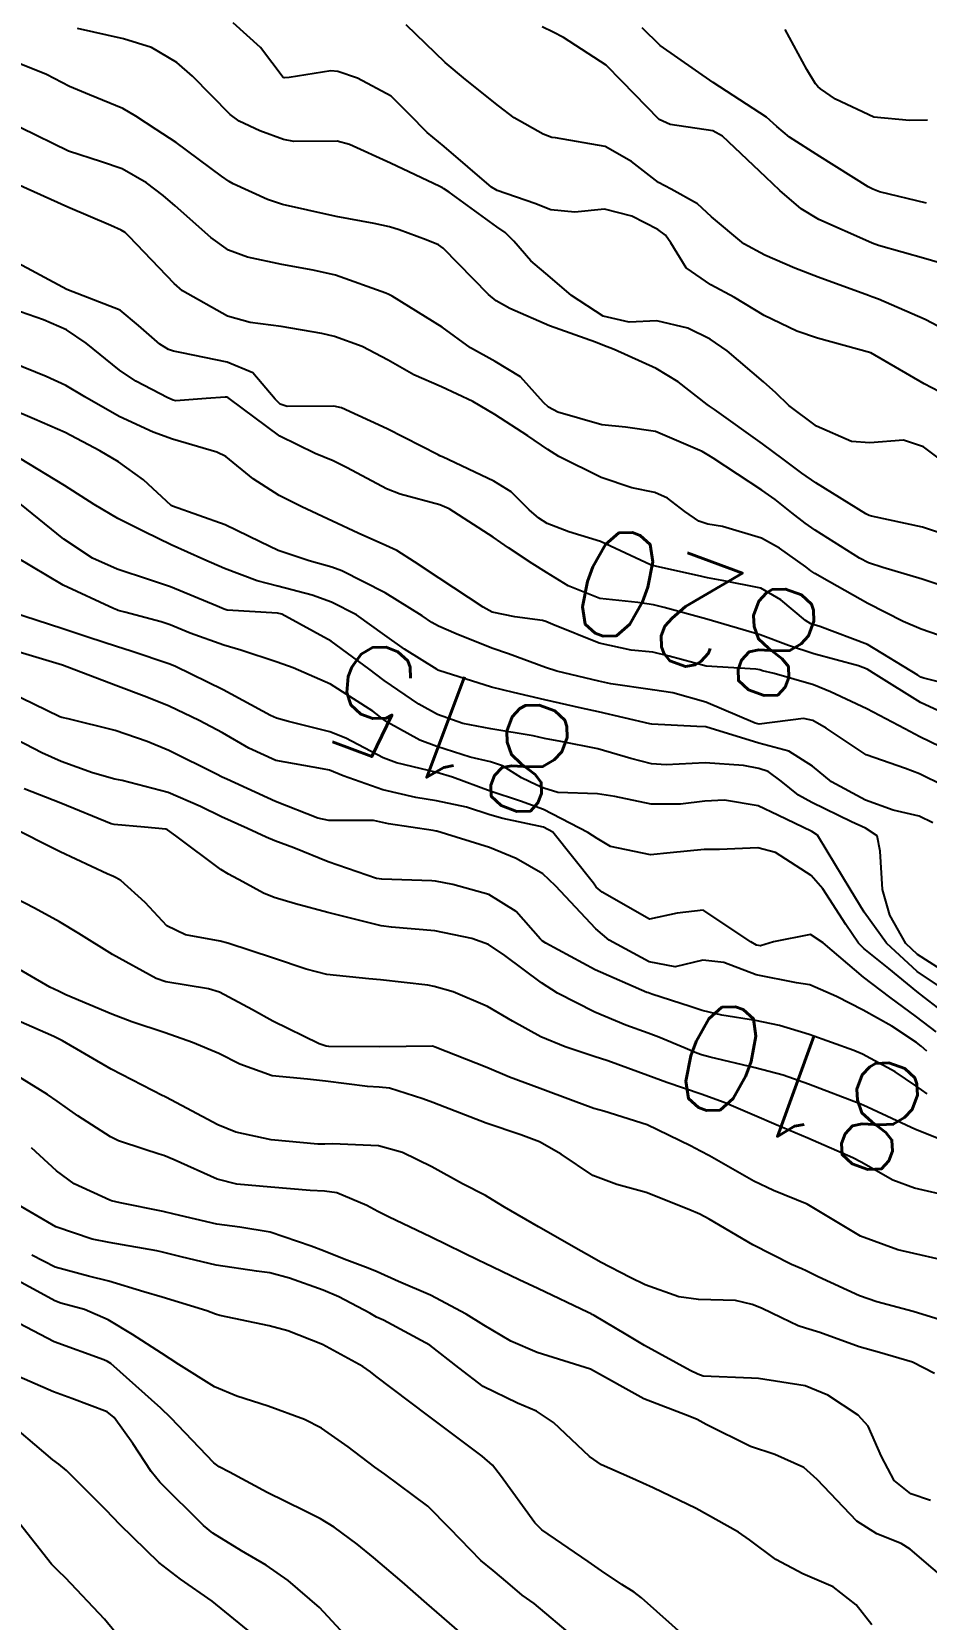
# Model space of a CAD drawing. Header units: metres. Extents: x 307586 to 320046, y 7427249 to 7434250.
# Drawn here: x 319195.5 to 319228.8, y 7429800.1 to 7429859.2 of the extents above; entities that cross this region are included whole.
import ezdxf
from ezdxf.enums import TextEntityAlignment as Align

# ---------------------------------------------------------------- set-up
doc = ezdxf.new("R2010")
doc.units = ezdxf.units.M
doc.header["$MEASUREMENT"] = 0
for name, color, linetype in [('Cotas', 45, 'Continuous'), ('Curvas de Nivel 1m', 11, 'Continuous'), ('Curvas de Nivel 5m', 15, 'Continuous')]:
    doc.layers.add(name, color=color, linetype=linetype)
doc.styles.add('Style-STANDARD', font='STANDARD.shx')

msp = doc.modelspace()

# ---------------------------------------------------------------- linework, layer by layer
at = {"layer": 'Curvas de Nivel 1m', "flags": 128}
for points, elevation in [([(319229.327, 7429845.79), (319228.762, 7429846.093), (319226.773, 7429847.25), (319224.781, 7429847.788), (319224.013, 7429848.053), (319222.793, 7429848.639), (319221.683, 7429849.311), (319220.808, 7429849.785), (319219.89, 7429850.41), (319219.314, 7429851.343), (319219.115, 7429851.635), (319218.828, 7429851.841), (319217.859, 7429852.333), (319216.835, 7429852.603), (319215.729, 7429852.486), (319214.835, 7429852.571), (319214.246, 7429852.808), (319212.842, 7429853.297), (319212.623, 7429853.422), (319210.865, 7429854.928), (319210.227, 7429855.45), (319209.554, 7429856.134), (319208.886, 7429856.805), (319207.633, 7429857.483), (319206.896, 7429857.723), (319206.64, 7429857.749), (319205.083, 7429857.508), (319204.913, 7429857.49), (319204.893, 7429857.489), (319204.86, 7429857.51), (319204.008, 7429858.622), (319202.994, 7429859.539)], 826), ([(319230.266, 7429847.723), (319228.792, 7429848.483), (319227.056, 7429849.247), (319226.804, 7429849.336), (319226.676, 7429849.38), (319224.811, 7429850.067), (319223.932, 7429850.401), (319222.819, 7429850.886), (319222.032, 7429851.308), (319220.833, 7429852.315), (319220.305, 7429852.796), (319219.319, 7429853.343), (319218.847, 7429853.591), (319217.845, 7429854.374), (319216.866, 7429854.932), (319215.007, 7429855.253), (319214.871, 7429855.271), (319214.549, 7429855.395), (319213.469, 7429856.002), (319212.883, 7429856.446), (319211.653, 7429857.432), (319210.902, 7429858.066), (319209.441, 7429859.462)], 827), ([(319229.998, 7429850.395), (319228.818, 7429850.746), (319227.06, 7429851.248), (319226.824, 7429851.338), (319226.678, 7429851.398), (319224.832, 7429852.215), (319224.168, 7429852.611), (319223.38, 7429853.292), (319222.85, 7429853.786), (319221.236, 7429855.316), (319220.875, 7429855.518), (319219.286, 7429855.753), (319218.879, 7429855.938), (319217.483, 7429857.364), (319216.902, 7429857.97), (319215.305, 7429858.998), (319214.92, 7429859.189), (319214.516, 7429859.396)], 828), ([(319228.839, 7429852.822), (319227.098, 7429853.247), (319226.844, 7429853.339), (319226.664, 7429853.433), (319224.862, 7429854.565), (319223.742, 7429855.287), (319223.263, 7429855.68), (319222.88, 7429856.022), (319220.893, 7429857.32), (319218.913, 7429858.701), (319218.248, 7429859.357)], 829), ([(319229.849, 7429840.367), (319228.698, 7429840.745), (319226.792, 7429841.159), (319226.702, 7429841.186), (319226.579, 7429841.251), (319224.714, 7429842.406), (319224.202, 7429842.762), (319223.496, 7429843.288), (319222.731, 7429843.849), (319220.937, 7429845.132), (319220.752, 7429845.259), (319220.67, 7429845.321), (319219.591, 7429846.168), (319218.766, 7429846.661), (319217.201, 7429847.366), (319216.775, 7429847.537), (319216.51, 7429847.64), (319214.786, 7429848.252), (319213.308, 7429848.9), (319212.799, 7429849.186), (319212.52, 7429849.423), (319210.82, 7429851.149), (319210.649, 7429851.271), (319210.185, 7429851.45), (319209.189, 7429851.827), (319208.828, 7429851.939), (319208.246, 7429852.059), (319206.831, 7429852.326), (319205.776, 7429852.558), (319204.835, 7429852.768), (319204.272, 7429852.953), (319203.001, 7429853.538), (319202.844, 7429853.629), (319202.564, 7429853.826), (319200.866, 7429855.077), (319200.123, 7429855.571), (319199.365, 7429856.07), (319198.88, 7429856.345), (319197.633, 7429856.855), (319196.889, 7429857.175), (319196.038, 7429857.619), (319194.897, 7429858.077)], 824), ([(319229.285, 7429838.609), (319228.677, 7429838.81), (319227.212, 7429839.245), (319226.685, 7429839.424), (319226.345, 7429839.595), (319224.697, 7429840.637), (319224.317, 7429840.894), (319223.825, 7429841.283), (319223.2, 7429841.785), (319222.711, 7429842.132), (319220.887, 7429843.318), (319220.724, 7429843.424), (319220.483, 7429843.567), (319218.737, 7429844.311), (319217.622, 7429844.478), (319216.741, 7429844.557), (319215.096, 7429845.038), (319214.75, 7429845.217), (319214.563, 7429845.393), (319213.712, 7429846.355), (319212.768, 7429846.919), (319211.849, 7429847.429), (319210.784, 7429848.201), (319208.919, 7429849.351), (319208.802, 7429849.417), (319208.683, 7429849.471), (319206.809, 7429850.139), (319205.98, 7429850.329), (319204.808, 7429850.534), (319203.529, 7429850.812), (319202.816, 7429851.068), (319202.164, 7429851.547), (319200.835, 7429852.726), (319200.38, 7429853.108), (319199.764, 7429853.576), (319198.851, 7429854.1), (319198.089, 7429854.363), (319196.86, 7429854.764), (319195.082, 7429855.628)], 823), ([(319229.938, 7429836.502), (319228.65, 7429836.942), (319227.975, 7429837.237), (319226.663, 7429837.91), (319225.225, 7429838.714), (319224.679, 7429839.028), (319224.536, 7429839.127), (319224.348, 7429839.275), (319223.362, 7429839.963), (319222.693, 7429840.342), (319221.242, 7429840.77), (319220.698, 7429840.857), (319220.353, 7429840.978), (319219.84, 7429841.333), (319219.19, 7429841.825), (319218.71, 7429842.044), (319217.856, 7429842.214), (319216.715, 7429842.594), (319215.14, 7429843.386), (319214.727, 7429843.647), (319213.98, 7429844.156), (319212.746, 7429844.953), (319211.932, 7429845.428), (319210.758, 7429845.975), (319209.733, 7429846.426), (319208.768, 7429846.97), (319207.801, 7429847.48), (319206.778, 7429847.856), (319206.303, 7429847.969), (319204.78, 7429848.221), (319203.632, 7429848.378), (319202.784, 7429848.617), (319201.112, 7429849.557), (319200.797, 7429849.827), (319199.121, 7429851.586), (319198.965, 7429851.728), (319198.825, 7429851.818), (319198.434, 7429851.987), (319196.834, 7429852.677), (319194.935, 7429853.536)], 822), ([(319230.625, 7429834.649), (319228.742, 7429835.117), (319228.632, 7429835.164), (319228.523, 7429835.231), (319226.644, 7429836.379), (319224.867, 7429837.052), (319224.651, 7429837.11), (319224.53, 7429837.15), (319224.328, 7429837.275), (319223.419, 7429838.043), (319222.671, 7429838.481), (319221.228, 7429838.761), (319220.676, 7429838.862), (319220.304, 7429838.952), (319218.682, 7429839.31), (319218.56, 7429839.351), (319216.691, 7429840.219), (319215.506, 7429840.57), (319214.698, 7429840.887), (319214.385, 7429841.08), (319214.035, 7429841.4), (319213.365, 7429842.066), (319212.713, 7429842.463), (319210.797, 7429843.364), (319210.723, 7429843.4), (319210.694, 7429843.411), (319210.636, 7429843.441), (319208.737, 7429844.416), (319207.039, 7429845.196), (319206.749, 7429845.254), (319205.008, 7429845.248), (319204.75, 7429845.327), (319204.558, 7429845.513), (319203.734, 7429846.497), (319202.766, 7429846.896), (319201.085, 7429847.241), (319200.77, 7429847.303), (319200.581, 7429847.373), (319200.264, 7429847.568), (319199.466, 7429848.266), (319198.785, 7429848.83), (319196.793, 7429849.61), (319194.809, 7429850.669)], 821), ([(319229.756, 7429832.374), (319228.6, 7429832.942), (319228.031, 7429833.236), (319226.614, 7429833.978), (319225.269, 7429834.618), (319224.627, 7429834.874), (319223.165, 7429835.292), (319222.734, 7429835.399), (319222.634, 7429835.431), (319222.476, 7429835.46), (319220.635, 7429835.575), (319219.246, 7429835.948), (319218.64, 7429836.092), (319217.836, 7429836.163), (319216.643, 7429836.425), (319214.912, 7429837.126), (319214.651, 7429837.237), (319214.525, 7429837.266), (319213.502, 7429837.407), (319212.655, 7429837.58), (319212.318, 7429837.764), (319210.674, 7429838.848), (319209.761, 7429839.454), (319209.099, 7429839.876), (319208.689, 7429840.069), (319207.653, 7429840.521), (319206.698, 7429840.976), (319205.557, 7429841.501), (319204.707, 7429841.926), (319203.74, 7429842.551), (319202.721, 7429843.377), (319202.391, 7429843.543), (319200.73, 7429844.027), (319200.013, 7429844.291), (319198.742, 7429844.877), (319197.47, 7429845.603), (319196.757, 7429846.032), (319196.018, 7429846.36), (319194.765, 7429846.871)], 819), ([(319229.271, 7429831.22), (319228.81, 7429831.451), (319228.586, 7429831.562), (319228.062, 7429831.761), (319226.593, 7429832.27), (319225.109, 7429833.265), (319224.607, 7429833.547), (319224.263, 7429833.62), (319222.605, 7429833.411), (319222.455, 7429833.451), (319220.617, 7429834.234), (319219.382, 7429834.578), (319218.623, 7429834.689), (319217.076, 7429834.916), (319216.627, 7429835.007), (319215.061, 7429835.386), (319214.634, 7429835.525), (319213.261, 7429836.033), (319212.641, 7429836.244), (319211.304, 7429836.775), (319210.649, 7429837.055), (319210.403, 7429837.196), (319210.038, 7429837.449), (319208.665, 7429838.3), (319207.047, 7429839.117), (319206.679, 7429839.254), (319205.829, 7429839.498), (319204.678, 7429839.874), (319203.996, 7429840.207), (319202.692, 7429840.841), (319200.729, 7429841.534), (319200.703, 7429841.547), (319200.68, 7429841.56), (319199.653, 7429842.517), (319198.719, 7429843.184), (319198.03, 7429843.597), (319196.733, 7429844.279), (319195.585, 7429844.776), (319194.745, 7429845.13)], 818), ([(319229.075, 7429829.73), (319228.57, 7429829.979), (319227.605, 7429830.207), (319226.576, 7429830.572), (319225.307, 7429831.263), (319224.589, 7429831.846), (319223.71, 7429832.4), (319222.597, 7429832.702), (319220.618, 7429833.305), (319220.287, 7429833.325), (319218.604, 7429833.414), (319218.529, 7429833.426), (319216.61, 7429833.87), (319215.981, 7429834.008), (319214.617, 7429834.314), (319213.441, 7429834.587), (319212.623, 7429834.784), (319210.66, 7429835.412), (319210.633, 7429835.423), (319210.601, 7429835.44), (319209.378, 7429836.197), (319208.646, 7429836.73), (319207.597, 7429837.481), (319206.66, 7429837.959), (319205.946, 7429838.211), (319204.663, 7429838.545), (319203.89, 7429838.746), (319202.67, 7429839.212), (319201.898, 7429839.548), (319200.681, 7429840.09), (319199.684, 7429840.579), (319198.695, 7429841.078), (319197.807, 7429841.599), (319196.71, 7429842.297), (319195.031, 7429843.316)], 817), ([(319229.541, 7429824.171), (319228.507, 7429824.82), (319228.072, 7429825.234), (319227.478, 7429826.286), (319227.207, 7429827.243), (319227.119, 7429828.68), (319227.004, 7429829.246), (319226.566, 7429829.535), (319226.049, 7429829.774), (319224.575, 7429830.484), (319224.066, 7429830.766), (319223.431, 7429831.287), (319222.937, 7429831.646), (319222.588, 7429831.762), (319222.027, 7429831.867), (319220.589, 7429831.965), (319219.139, 7429831.892), (319218.589, 7429831.928), (319217.82, 7429832.129), (319216.594, 7429832.485), (319215.216, 7429832.764), (319214.598, 7429832.876), (319214.18, 7429832.977), (319212.601, 7429833.231), (319211.555, 7429833.43), (319210.608, 7429833.766), (319209.914, 7429834.15), (319208.626, 7429835.036), (319208.05, 7429835.476), (319206.643, 7429836.5), (319204.812, 7429837.508), (319204.653, 7429837.547), (319202.777, 7429837.661), (319202.654, 7429837.689), (319202.396, 7429837.802), (319200.663, 7429838.529), (319199.881, 7429838.788), (319198.669, 7429839.184), (319197.753, 7429839.599), (319196.683, 7429840.303), (319195.036, 7429841.627)], 816), ([(319229.745, 7429822.48), (319228.768, 7429823.226), (319228.486, 7429823.452), (319227.438, 7429824.301), (319226.51, 7429825.046), (319226.305, 7429825.252), (319225.833, 7429825.944), (319224.979, 7429827.266), (319224.54, 7429827.775), (319223.216, 7429828.627), (319222.555, 7429828.794), (319221.129, 7429828.739), (319220.554, 7429828.74), (319219.283, 7429828.608), (319218.551, 7429828.534), (319217.068, 7429828.852), (319216.56, 7429829.143), (319216.218, 7429829.373), (319214.571, 7429830.232), (319213.709, 7429830.538), (319212.578, 7429830.913), (319211.177, 7429831.434), (319210.585, 7429831.605), (319209.089, 7429831.964), (319208.59, 7429832.157), (319207.191, 7429832.89), (319206.599, 7429833.122), (319205.057, 7429833.505), (319204.605, 7429833.627), (319204.393, 7429833.726), (319202.62, 7429834.691), (319200.843, 7429835.558), (319200.634, 7429835.643), (319199.189, 7429836.132), (319198.64, 7429836.304), (319197.61, 7429836.634), (319196.646, 7429836.955), (319194.694, 7429837.588)], 814), ([(319229.2, 7429821.949), (319228.476, 7429822.5), (319227.476, 7429823.24), (319226.494, 7429823.986), (319224.998, 7429825.265), (319224.516, 7429825.568), (319223.135, 7429825.291), (319222.657, 7429825.151), (319222.511, 7429825.175), (319222.297, 7429825.302), (319220.524, 7429826.476), (319219.55, 7429826.361), (319218.521, 7429826.139), (319216.753, 7429827.146), (319216.533, 7429827.34), (319216.506, 7429827.37), (319216.424, 7429827.481), (319214.916, 7429829.386), (319214.565, 7429829.575), (319213.05, 7429829.895), (319212.569, 7429830.027), (319211.689, 7429830.312), (319210.574, 7429830.551), (319209.804, 7429830.68), (319208.578, 7429830.965), (319207.094, 7429831.485), (319206.585, 7429831.689), (319206.331, 7429831.747), (319204.588, 7429832.055), (319203.575, 7429832.508), (319202.598, 7429833.086), (319201.73, 7429833.549), (319200.611, 7429834.076), (319199.773, 7429834.415), (319198.622, 7429834.855), (319196.633, 7429835.61), (319194.639, 7429836.207)], 813), ([(319228.852, 7429821.224), (319228.649, 7429821.412), (319228.466, 7429821.548), (319227.551, 7429822.16), (319226.478, 7429822.755), (319225.492, 7429823.26), (319224.489, 7429823.692), (319223.998, 7429823.77), (319222.494, 7429824.071), (319221.287, 7429824.526), (319220.502, 7429824.611), (319219.469, 7429824.364), (319218.501, 7429824.555), (319217.018, 7429825.365), (319216.517, 7429825.777), (319215.013, 7429827.385), (319214.54, 7429827.837), (319213.547, 7429828.406), (319212.554, 7429828.809), (319210.587, 7429829.415), (319210.563, 7429829.422), (319210.446, 7429829.442), (319208.789, 7429829.691), (319208.566, 7429829.743), (319208.227, 7429829.813), (319206.558, 7429829.824), (319206.151, 7429829.902), (319204.568, 7429830.53), (319202.763, 7429831.354), (319202.581, 7429831.439), (319202.379, 7429831.542), (319200.592, 7429832.428), (319199.784, 7429832.762), (319198.599, 7429833.176), (319196.838, 7429833.608), (319196.604, 7429833.654), (319196.534, 7429833.681), (319194.618, 7429834.614)], 812), ([(319228.869, 7429819.638), (319228.45, 7429819.936), (319227.671, 7429820.454), (319226.461, 7429821.105), (319226.14, 7429821.253), (319224.469, 7429821.842), (319223.362, 7429822.177), (319222.474, 7429822.366), (319221.22, 7429822.568), (319220.477, 7429822.74), (319220.035, 7429822.883), (319218.61, 7429823.348), (319218.484, 7429823.393), (319218.422, 7429823.413), (319216.496, 7429824.259), (319214.655, 7429825.244), (319214.512, 7429825.332), (319214.449, 7429825.391), (319213.541, 7429826.423), (319212.529, 7429827.063), (319211.19, 7429827.433), (319210.535, 7429827.557), (319210.407, 7429827.57), (319208.535, 7429827.631), (319208.345, 7429827.661), (319206.541, 7429828.282), (319205.252, 7429828.796), (319204.548, 7429829.058), (319204.231, 7429829.196), (319203.529, 7429829.525), (319202.559, 7429829.951), (319201.773, 7429830.34), (319200.572, 7429830.862), (319198.861, 7429831.303), (319198.58, 7429831.363), (319197.75, 7429831.598), (319196.587, 7429832.016), (319195.863, 7429832.344), (319194.597, 7429832.992)], 811), ([(319229.807, 7429815.798), (319228.402, 7429816.122), (319227.591, 7429816.419), (319226.411, 7429817.086), (319226.093, 7429817.253), (319224.424, 7429817.98), (319223.239, 7429818.479), (319222.436, 7429818.83), (319221.301, 7429819.311), (319220.446, 7429819.618), (319219.163, 7429820.052), (319218.453, 7429820.321), (319216.96, 7429820.862), (319216.459, 7429821.024), (319215.375, 7429821.381), (319214.467, 7429821.751), (319213.41, 7429822.344), (319212.478, 7429822.891), (319211.202, 7429823.433), (319210.486, 7429823.638), (319210.253, 7429823.677), (319208.489, 7429823.876), (319208.047, 7429823.917), (319206.492, 7429824.076), (319205.719, 7429824.273), (319204.501, 7429824.693), (319202.792, 7429825.252), (319202.51, 7429825.322), (319201.215, 7429825.553), (319200.516, 7429825.899), (319199.719, 7429826.766), (319198.801, 7429827.586), (319198.631, 7429827.685), (319198.534, 7429827.726), (319198.298, 7429827.83), (319196.543, 7429828.649), (319194.597, 7429829.63)], 809), ([(319230.33, 7429813.234), (319228.37, 7429813.682), (319227.776, 7429813.825), (319226.379, 7429814.331), (319224.826, 7429815.266), (319224.395, 7429815.517), (319223.144, 7429816.033), (319222.404, 7429816.381), (319220.752, 7429817.317), (319220.416, 7429817.5), (319220.048, 7429817.696), (319218.43, 7429818.478), (319216.812, 7429818.99), (319216.439, 7429819.091), (319215.668, 7429819.378), (319214.447, 7429819.83), (319213.303, 7429820.259), (319212.455, 7429820.614), (319210.527, 7429821.375), (319210.462, 7429821.398), (319210.426, 7429821.405), (319208.462, 7429821.383), (319206.559, 7429821.392), (319206.462, 7429821.405), (319206.196, 7429821.493), (319204.471, 7429822.335), (319203.717, 7429822.763), (319202.482, 7429823.423), (319202.072, 7429823.544), (319200.487, 7429823.805), (319200.126, 7429823.928), (319198.501, 7429824.823), (319197.243, 7429825.603), (319196.517, 7429826.047), (319195.594, 7429826.548), (319194.528, 7429827.101)], 808), ([(319229.357, 7429811.21), (319228.346, 7429811.519), (319226.996, 7429811.887), (319226.351, 7429812.102), (319224.806, 7429812.818), (319224.361, 7429813.035), (319224.196, 7429813.107), (319223.813, 7429813.278), (319222.373, 7429814.002), (319220.74, 7429814.964), (319220.39, 7429815.15), (319219.988, 7429815.324), (319218.399, 7429815.953), (319217.296, 7429816.251), (319216.405, 7429816.593), (319215.228, 7429817.382), (319214.42, 7429817.84), (319213.714, 7429818.11), (319212.43, 7429818.545), (319210.66, 7429819.218), (319210.441, 7429819.304), (319210.072, 7429819.446), (319208.819, 7429819.845), (319208.439, 7429819.887), (319208.009, 7429819.905), (319206.442, 7429820.11), (319205.764, 7429820.176), (319204.445, 7429820.3), (319203.246, 7429820.733), (319202.457, 7429821.136), (319201.476, 7429821.55), (319200.466, 7429821.907), (319199.212, 7429822.32), (319198.473, 7429822.599), (319196.762, 7429823.326), (319196.481, 7429823.453), (319196.166, 7429823.613), (319194.497, 7429824.573)], 807), ([(319229.14, 7429809.212), (319228.327, 7429809.635), (319227.089, 7429809.997), (319226.332, 7429810.206), (319224.865, 7429810.737), (319224.339, 7429810.9), (319224.055, 7429810.989), (319223.437, 7429811.284), (319222.698, 7429811.647), (319222.348, 7429811.787), (319221.719, 7429811.936), (319220.349, 7429811.97), (319219.609, 7429812.069), (319218.355, 7429812.514), (319217.793, 7429812.784), (319216.694, 7429813.365), (319216.366, 7429813.544), (319215.969, 7429813.774), (319214.382, 7429814.675), (319213.105, 7429815.409), (319212.664, 7429815.685), (319212.397, 7429815.841), (319211.547, 7429816.283), (319210.408, 7429816.914), (319209.314, 7429817.451), (319208.415, 7429817.695), (319206.693, 7429817.765), (319206.416, 7429817.757), (319206.147, 7429817.761), (319204.417, 7429817.92), (319203.099, 7429818.209), (319202.422, 7429818.472), (319200.48, 7429819.512), (319200.433, 7429819.535), (319200.417, 7429819.545), (319200.374, 7429819.561), (319198.447, 7429820.552), (319196.637, 7429821.608), (319196.464, 7429821.699), (319196.307, 7429821.769), (319194.472, 7429822.571)], 806), ([(319229.954, 7429801.203), (319228.237, 7429802.668), (319227.894, 7429802.879), (319226.994, 7429803.239), (319226.25, 7429803.704), (319224.762, 7429805.265), (319224.277, 7429805.715), (319223.19, 7429806.195), (319222.285, 7429806.492), (319220.634, 7429807.317), (319220.296, 7429807.497), (319220.016, 7429807.604), (319218.307, 7429808.264), (319216.323, 7429809.37), (319214.329, 7429809.995), (319213.346, 7429810.418), (319212.339, 7429811.014), (319211.683, 7429811.427), (319210.35, 7429812.129), (319209.164, 7429812.642), (319208.358, 7429812.997), (319208.029, 7429813.134), (319207.13, 7429813.478), (319206.367, 7429813.779), (319205.903, 7429813.962), (319204.377, 7429814.475), (319203.247, 7429814.66), (319202.381, 7429814.774), (319200.791, 7429815.152), (319200.388, 7429815.246), (319198.779, 7429815.576), (319198.464, 7429815.65), (319198.394, 7429815.674), (319197.072, 7429816.276), (319196.404, 7429816.758), (319195.474, 7429817.619)], 804), ([(319226.81, 7429799.842), (319226.216, 7429800.59), (319225.366, 7429801.259), (319224.228, 7429801.749), (319223.23, 7429802.282), (319222.24, 7429803.018), (319221.83, 7429803.304), (319220.256, 7429804.18), (319218.654, 7429804.949), (319218.27, 7429805.125), (319217.775, 7429805.347), (319216.722, 7429805.808), (319216.28, 7429806.113), (319214.932, 7429807.384), (319214.299, 7429807.805), (319213.601, 7429808.103), (319212.313, 7429808.726), (319211.409, 7429809.429), (319210.325, 7429810.273), (319208.602, 7429811.194), (319208.341, 7429811.316), (319208.085, 7429811.464), (319206.94, 7429812.072), (319206.351, 7429812.322), (319205.093, 7429812.765), (319204.357, 7429812.964), (319203.87, 7429813.029), (319202.36, 7429813.248), (319201.06, 7429813.553), (319200.366, 7429813.734), (319200.149, 7429813.78), (319198.371, 7429814.093), (319197.742, 7429814.22), (319196.379, 7429814.673), (319194.765, 7429815.626)], 803), ([(319219.938, 7429799.323), (319218.218, 7429800.857), (319217.941, 7429801.065), (319217.487, 7429801.351), (319216.725, 7429801.859), (319216.231, 7429802.204), (319214.505, 7429803.387), (319214.247, 7429803.65), (319212.968, 7429805.41), (319212.662, 7429805.8), (319212.28, 7429806.136), (319210.541, 7429807.438), (319210.295, 7429807.627), (319209.585, 7429808.162), (319208.309, 7429809.118), (319208.118, 7429809.27), (319207.829, 7429809.467), (319206.325, 7429810.297), (319205.029, 7429810.806), (319204.335, 7429810.99), (319202.503, 7429811.375), (319202.341, 7429811.42), (319202.012, 7429811.543), (319200.348, 7429812.058), (319199.664, 7429812.252), (319198.354, 7429812.655), (319197.605, 7429812.841), (319196.359, 7429813.169), (319195.483, 7429813.619)], 802), ([(319215.718, 7429799.375), (319214.215, 7429800.638), (319213.775, 7429800.954), (319213.237, 7429801.405), (319212.685, 7429801.871), (319212.231, 7429802.24), (319211.073, 7429803.432), (319210.255, 7429804.273), (319208.654, 7429805.456), (319208.275, 7429805.716), (319207.283, 7429806.475), (319206.29, 7429807.177), (319205.652, 7429807.496), (319204.298, 7429807.99), (319203.136, 7429808.363), (319202.305, 7429808.713), (319200.973, 7429809.553), (319200.319, 7429809.969), (319199.237, 7429810.663), (319198.337, 7429811.213), (319197.447, 7429811.593), (319196.574, 7429811.835), (319196.346, 7429811.924), (319195.689, 7429812.277), (319194.357, 7429812.995)], 801), ([(319207.158, 7429799.476), (319206.208, 7429800.493), (319205.045, 7429801.502), (319204.228, 7429802.067), (319203.31, 7429802.6), (319202.24, 7429803.26), (319201.89, 7429803.544), (319200.267, 7429805.158), (319199.939, 7429805.563), (319199.253, 7429806.601), (319198.556, 7429807.577), (319198.295, 7429807.785), (319196.981, 7429808.281), (319196.302, 7429808.527), (319194.725, 7429809.21)], 799), ([(319203.695, 7429799.517), (319202.211, 7429800.734), (319201.027, 7429801.552), (319200.229, 7429802.174), (319198.783, 7429803.575), (319198.251, 7429804.136), (319196.784, 7429805.602), (319196.495, 7429805.827), (319196.277, 7429805.997), (319194.348, 7429807.629)], 798), ([(319198.597, 7429799.576), (319198.2, 7429800.06), (319196.745, 7429801.602), (319196.474, 7429801.854), (319196.228, 7429802.102), (319195.025, 7429803.622)], 797)]:
    msp.add_lwpolyline(points, dxfattribs=dict(at, elevation=elevation))
at = {"layer": 'Curvas de Nivel 5m', "flags": 128}
for points, elevation in [([(319229.424, 7429843.219), (319228.731, 7429843.746), (319227.983, 7429843.989), (319226.732, 7429843.888), (319226.046, 7429843.944), (319224.742, 7429844.513), (319223.718, 7429845.286), (319223.224, 7429845.759), (319222.762, 7429846.16), (319221.407, 7429847.314), (319220.779, 7429847.758), (319219.951, 7429848.167), (319218.789, 7429848.434), (319217.761, 7429848.388), (319216.792, 7429848.613), (319215.614, 7429849.382), (319214.81, 7429850.065), (319214.089, 7429850.674), (319213.458, 7429851.41), (319213.138, 7429851.727), (319212.828, 7429851.939), (319211.051, 7429853.227), (319210.842, 7429853.369), (319210.797, 7429853.395), (319210.694, 7429853.442), (319208.856, 7429854.318), (319207.338, 7429855.013), (319206.868, 7429855.133), (319205.257, 7429855.116), (319204.868, 7429855.198), (319203.987, 7429855.523), (319203.219, 7429855.877), (319202.879, 7429856.132), (319201.479, 7429857.554), (319200.898, 7429858.064), (319199.95, 7429858.621), (319198.906, 7429858.945), (319197.187, 7429859.33)], 825), ([(319228.88, 7429855.916), (319228.207, 7429855.909), (319226.881, 7429856.024), (319225.45, 7429856.702), (319224.891, 7429857.087), (319224.793, 7429857.172), (319224.708, 7429857.273), (319224.379, 7429857.8), (319223.579, 7429859.29)], 830), ([(319230.419, 7429833.389), (319228.618, 7429834.217), (319226.974, 7429835.247), (319226.635, 7429835.453), (319226.31, 7429835.579), (319224.641, 7429836.029), (319223.696, 7429836.337), (319222.647, 7429836.734), (319220.653, 7429837.32), (319219.067, 7429837.751), (319218.66, 7429837.853), (319218.076, 7429837.942), (319216.664, 7429838.09), (319215.485, 7429838.568), (319214.678, 7429839.059), (319214.144, 7429839.398), (319213.261, 7429839.984), (319212.692, 7429840.378), (319211.045, 7429841.437), (319210.704, 7429841.585), (319209.223, 7429841.977), (319208.71, 7429842.18), (319207.246, 7429842.956), (319206.72, 7429843.226), (319206.056, 7429843.497), (319204.732, 7429844.143), (319202.841, 7429845.539), (319202.791, 7429845.577), (319202.753, 7429845.594), (319202.697, 7429845.597), (319201.984, 7429845.548), (319200.852, 7429845.458), (319200.752, 7429845.477), (319200.559, 7429845.563), (319199.372, 7429846.194), (319198.763, 7429846.595), (319197.512, 7429847.603), (319196.778, 7429848.099), (319195.93, 7429848.47), (319194.785, 7429848.869)], 820), ([(319229.966, 7429823.208), (319228.497, 7429824.19), (319227.35, 7429825.242), (319226.524, 7429826.401), (319226, 7429827.255), (319225.138, 7429828.681), (319224.776, 7429829.268), (319224.564, 7429829.411), (319223.301, 7429830.019), (319222.574, 7429830.359), (319221.318, 7429830.57), (319220.575, 7429830.534), (319219.668, 7429830.428), (319218.574, 7429830.429), (319217.229, 7429830.711), (319216.577, 7429830.807), (319215.103, 7429830.859), (319214.579, 7429831.028), (319214.316, 7429831.13), (319213.741, 7429831.403), (319213.033, 7429831.859), (319212.589, 7429831.999), (319211.835, 7429832.183), (319210.594, 7429832.574), (319209.955, 7429832.808), (319208.759, 7429833.468), (319208.605, 7429833.577), (319208.196, 7429833.887), (319206.624, 7429834.899), (319205.231, 7429835.504), (319204.635, 7429835.718), (319203.276, 7429836.167), (319202.641, 7429836.35), (319201.394, 7429836.804), (319200.648, 7429837.11), (319200.31, 7429837.225), (319198.95, 7429837.586), (319198.711, 7429837.647), (319198.654, 7429837.669), (319198.529, 7429837.716), (319196.663, 7429838.585), (319194.906, 7429839.628)], 815), ([(319229.904, 7429817.722), (319228.429, 7429818.309), (319226.479, 7429819.213), (319226.443, 7429819.227), (319226.393, 7429819.25), (319224.45, 7429819.997), (319223.495, 7429820.326), (319222.456, 7429820.603), (319220.782, 7429820.995), (319220.461, 7429821.084), (319220.285, 7429821.147), (319219.852, 7429821.329), (319218.87, 7429821.747), (319218.468, 7429821.899), (319217.637, 7429822.193), (319216.476, 7429822.67), (319215.09, 7429823.384), (319214.489, 7429823.767), (319213.121, 7429824.794), (319212.509, 7429825.192), (319211.888, 7429825.426), (319210.516, 7429825.706), (319208.893, 7429825.841), (319208.517, 7429825.892), (319207.966, 7429826.028), (319206.522, 7429826.385), (319205.313, 7429826.714), (319204.527, 7429826.95), (319204.121, 7429827.109), (319203.355, 7429827.528), (319202.817, 7429827.817), (319202.537, 7429827.992), (319200.857, 7429829.25), (319200.552, 7429829.469), (319200.484, 7429829.493), (319199.686, 7429829.573), (319198.554, 7429829.669), (319198.449, 7429829.697), (319196.566, 7429830.466), (319195.2, 7429830.998)], 810), ([(319228.992, 7429804.483), (319228.266, 7429804.73), (319227.641, 7429805.229), (319227.168, 7429806.123), (319226.67, 7429807.244), (319226.299, 7429807.657), (319225.17, 7429808.402), (319224.315, 7429808.754), (319222.587, 7429809.027), (319222.319, 7429809.036), (319220.52, 7429809.117), (319220.321, 7429809.181), (319220.029, 7429809.323), (319218.332, 7429810.261), (319217.653, 7429810.668), (319216.456, 7429811.368), (319216.384, 7429811.41), (319216.344, 7429811.432), (319216.226, 7429811.49), (319214.353, 7429812.378), (319213.661, 7429812.706), (319212.362, 7429813.319), (319212.149, 7429813.422), (319210.376, 7429814.293), (319208.787, 7429815.055), (319208.39, 7429815.253), (319207.982, 7429815.466), (319206.854, 7429815.939), (319206.398, 7429816.003), (319205.864, 7429816.03), (319204.399, 7429816.154), (319203.136, 7429816.265), (319202.402, 7429816.449), (319200.796, 7429817.17), (319200.411, 7429817.331), (319200.239, 7429817.39), (319199.663, 7429817.571), (319198.717, 7429817.887), (319198.417, 7429818.031), (319197.209, 7429818.818), (319196.43, 7429819.361), (319196.074, 7429819.614), (319194.448, 7429820.62)], 805), ([(319211.62, 7429799.426), (319210.215, 7429800.635), (319209.295, 7429801.449), (319208.232, 7429802.361), (319207.618, 7429802.85), (319206.756, 7429803.482), (319206.248, 7429803.797), (319205.653, 7429804.095), (319204.262, 7429804.782), (319202.861, 7429805.531), (319202.469, 7429805.731), (319202.276, 7429805.88), (319200.674, 7429807.556), (319200.297, 7429807.923), (319198.437, 7429809.579), (319198.314, 7429809.665), (319198.174, 7429809.723), (319196.325, 7429810.397), (319194.757, 7429811.206)], 800)]:
    msp.add_lwpolyline(points, dxfattribs=dict(at, elevation=elevation))

# ---------------------------------------------------------------- texts
at = {"layer": 'Cotas', "style": 'Style-STANDARD'}
for s, rotation, p in [('820', 159.76016, (319220.263, 7429837.538, 820)), ('815', 159.30485, (319211.063, 7429833.244, 815)), ('810', 159.94039, (319224.117, 7429819.873, 810))]:
    msp.add_text(s, height=4, rotation=rotation, dxfattribs=at).set_placement(p, align=Align.MIDDLE_CENTER)

doc.saveas('drawing.dxf')
